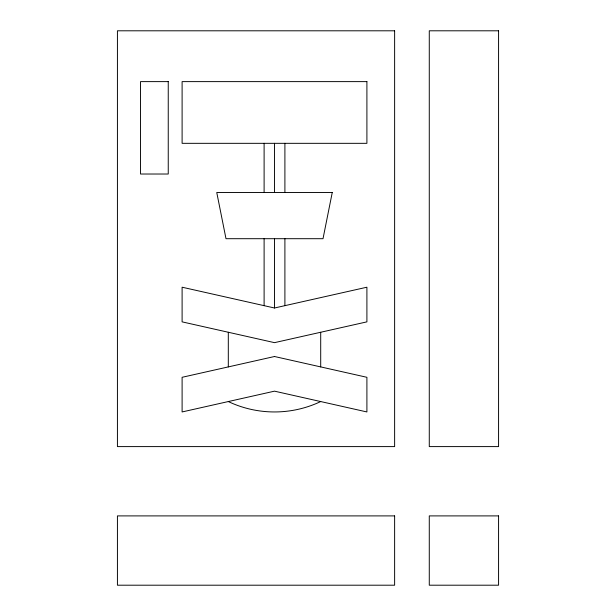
<?xml version="1.0" encoding="UTF-8"?>
<svg xmlns="http://www.w3.org/2000/svg" width="616" height="616" viewBox="0 0 616 616"><rect width="100%" height="100%" fill="white"/><g stroke="black" fill="none" stroke-linecap="round" stroke-linejoin="round"><path stroke-width="0.92" d="M274.505 308L366.905 287.21L366.905 321.86L274.505 342.65L182.105 321.86L182.105 287.21L274.505 308L274.505 238.7M320.705 332.255L320.705 366.905M284.9 143.328L284.9 192.5M284.9 238.7L284.9 305.659M274.505 143.328L274.505 192.5M264.11 143.328L264.11 192.5M264.11 238.7L264.11 305.659M228.305 332.255L228.305 366.905M320.705 401.555A107.862 107.862 0 0 1 228.305 401.555M332.255 192.5L323.015 238.7L225.995 238.7L216.755 192.5L332.255 192.5M274.505 356.51L182.105 377.3L182.105 411.95L274.505 391.16L366.905 411.95L366.905 377.3L274.505 356.51M394.625 30.8L117.425 30.8L117.425 446.6L394.625 446.6L394.625 30.8M498.575 30.8L429.275 30.8L429.275 446.6L498.575 446.6L498.575 30.8M168.245 81.62L140.525 81.62L140.525 174.02L168.245 174.02L168.245 81.62M366.905 81.62L182.105 81.62L182.105 143.328L366.905 143.328L366.905 81.62M394.625 515.9L117.425 515.9L117.425 585.2L394.625 585.2L394.625 515.9M498.575 515.9L429.275 515.9L429.275 585.2L498.575 585.2L498.575 515.9"/></g></svg>
